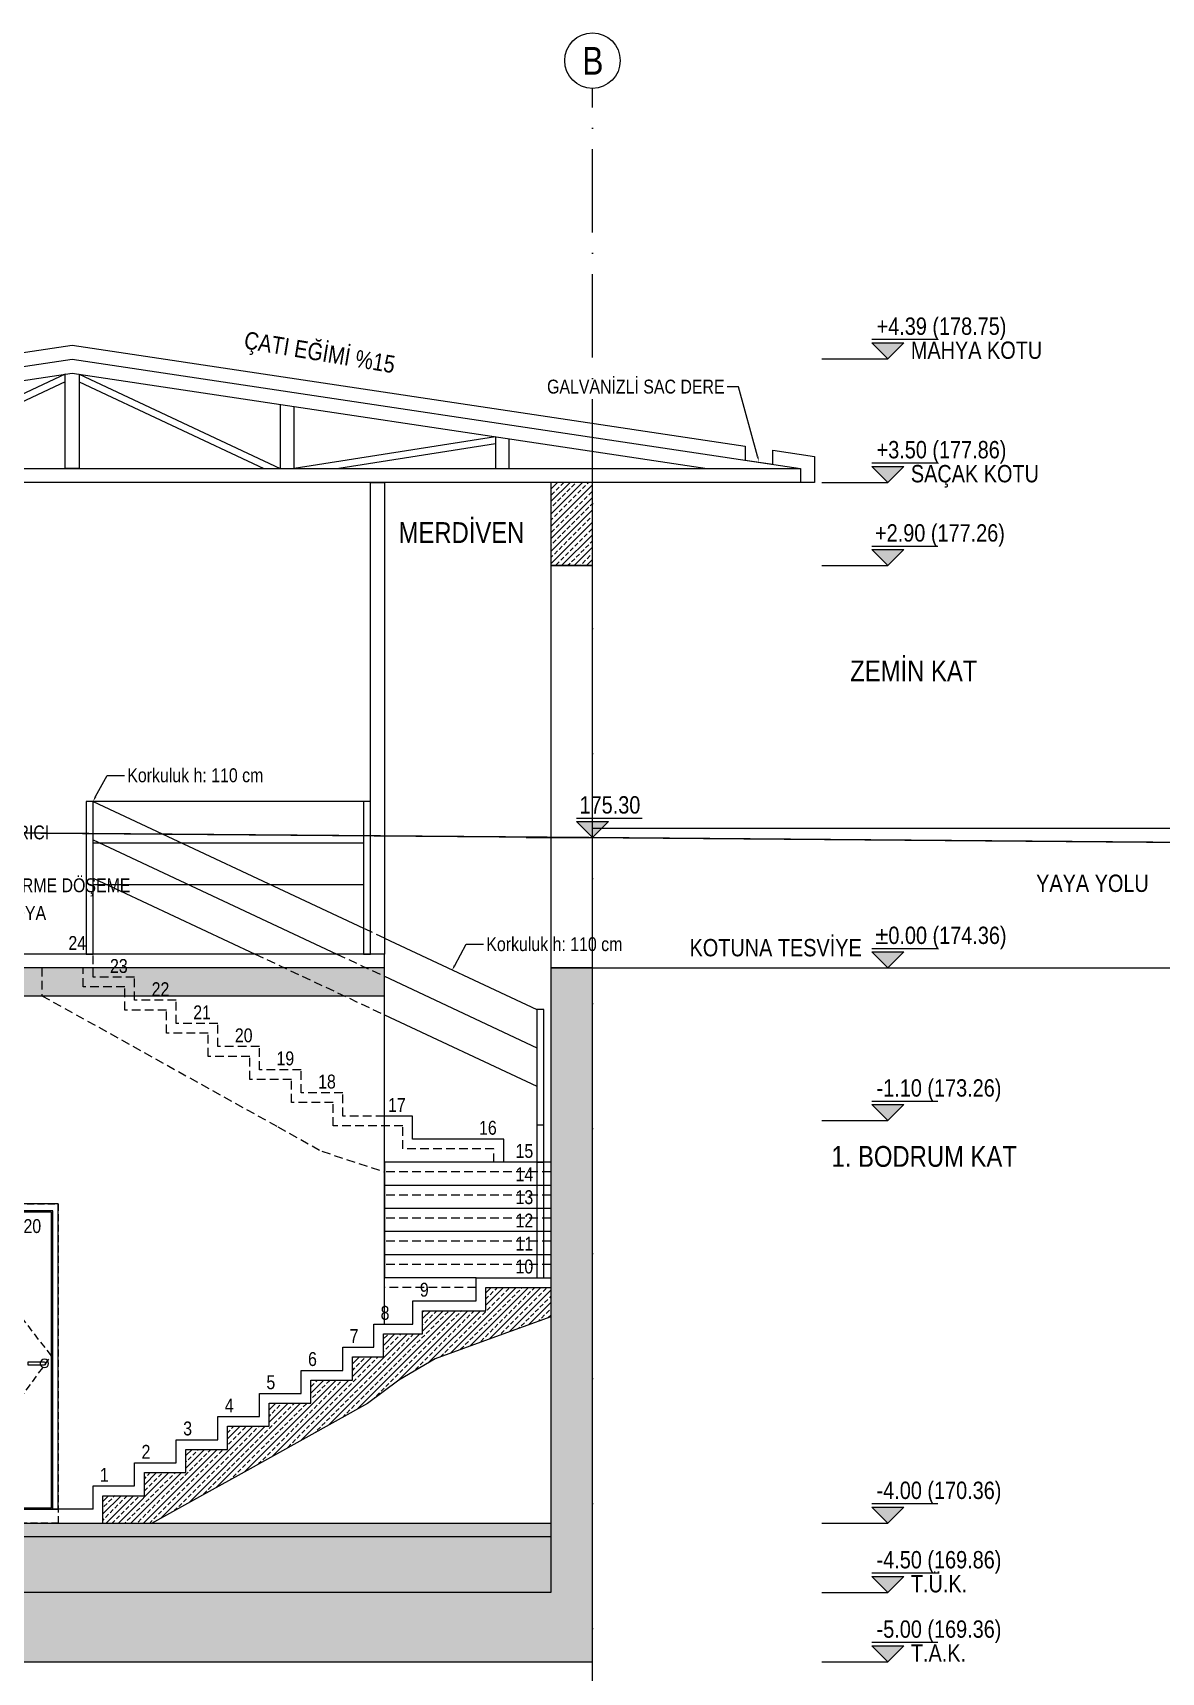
# Model space of a CAD drawing. Header units: millimetres. Extents: x 82776 to 137242, y 11666 to 27998.
# Drawn here: x 106717 to 107531, y 17112 to 18293 of the extents above; entities that cross this region are included whole.
import ezdxf
from ezdxf import colors
from ezdxf.entities.mleader import LeaderData, LeaderLine
from ezdxf.enums import TextEntityAlignment as Align
from ezdxf.math import Vec2, Vec3

# ---------------------------------------------------------------- set-up
doc = ezdxf.new("R2010")
doc.units = ezdxf.units.MM
for name, pattern in [('( Hidden )', [0.375, 0.25, -0.125]), ('ACAD_ISO10W100', [18, 12, -3, 0, -3]), ('DASHED', [15, 10, -5])]:
    doc.linetypes.add(name, pattern=pattern)
for name, color, linetype in [('0_IFC_Door_Text', 11, 'Continuous'), ('0_IFC_Elevation_3', 21, 'Continuous'), ('0_IFC_Elevation_4', 11, 'Continuous'), ('0_IFC_Elevation_5', 252, 'Continuous'), ('0_IFC_Grid', 14, 'ACAD_ISO10W100'), ('0_IFC_Grid_Text_100', 14, 'Continuous'), ('0_IFC_Hatch_Structure', 251, 'Continuous'), ('0_IFC_Notation_Level_50', 160, 'Continuous'), ('0_IFC_Room_Text(No)_50', 12, 'Continuous'), ('0_IFC_Stair_Text', 221, 'Continuous'), ('0_IFC_Steelsection', 20, 'Continuous'), ('0_IFC_Text_Explanation_50', 231, 'Continuous'), ('1_IFC_Concrete_Section', 50, 'Continuous'), ('1_IFC_Stair_Concrete', 252, '( Hidden )'), ('2_IFC_Handrail', 181, 'Continuous'), ('2_IFC_Wall', 130, 'Continuous'), ('4_IFC_Floor_Cladding', 143, 'Continuous'), ('4_IFC_Kaplama', 55, 'Continuous'), ('7_IFC_Landscape', 45, 'Continuous')]:
    doc.layers.add(name, color=color, linetype=linetype)
doc.styles.add('IFC_TEXT', font='ARIALN.TTF')
doc.styles.add('MARITZA_A1-A2-A3  BLOK_231117$0$IFC_TEXT', font='ARIALN.TTF')

# ---------------------------------------------------------------- blocks, each defined once
blk = doc.blocks.new('*U1033')
blk.add_wipeout([(0, 220), (90, 220), (90, 0), (0, 0)]).dxf.layer = '0_IFC_Elevation_5'
at = {"layer": '0_IFC_Elevation_4'}
for points in [[(0, 0), (0, 220), (90, 220), (90, 0)], [(5, 1), (5, 214), (85, 214), (85, 1)]]:
    blk.add_lwpolyline(points, close=True, dxfattribs=at)
blk.add_lwpolyline([(4, 0), (4, 215), (86, 215), (86, 0)], dxfattribs=at)
at = {"layer": '0_IFC_Elevation_5', "linetype": 'DASHED', "ltscale": 0.5}
blk.add_lwpolyline([(90, -10), (90, 220), (0, 220), (0, -10)], close=True, dxfattribs=at)
blk.add_lwpolyline([(85, 1), (5, 110.5), (85, 214)], dxfattribs=at)
at = {"layer": '0_IFC_Elevation_5'}
blk.add_lwpolyline([(10, 104, -1), (10, 106), (22, 106), (22, 104)], format="xyb", close=True, dxfattribs=at)
blk.add_circle((10, 105), 3, dxfattribs=at)
blk = doc.blocks.new('0_IFC_DOOR_TAG_50')
at = {"layer": '0_IFC_Door_Text', "style": 'IFC_TEXT'}
for tag, p in [('DOOR_TYPE', (0, 0)), ('DOOR_SIZE', (27.7, 0))]:
    blk.add_attdef(tag, p, '', height=10, dxfattribs=at)
blk = doc.blocks.new('0_IFC_AXIS_TEXT_100')
at = {"layer": '0_IFC_Grid_Text_100'}
blk.add_circle((0, 1000), 1000, dxfattribs=at)
at = {"layer": '0_IFC_Grid_Text_100', "style": 'IFC_TEXT'}
blk.add_attdef('AXIS_NO', text='', height=1000, dxfattribs=at).set_placement((0, 993), align=Align.MIDDLE_CENTER)
blk = doc.blocks.new('C_A-A KST_AKS')
at = {"layer": '0_IFC_Grid', "ltscale": 5}
blk.add_lwpolyline([(970, -1701.05297), (970, -516.05297)], dxfattribs=at)
ref = blk.add_blockref('0_IFC_AXIS_TEXT_100', (970, -516.05297), dxfattribs=dict(xscale=0.02, yscale=0.02, zscale=0.02))
ref.add_attrib('AXIS_NO', 'B', dxfattribs={"layer": '0_IFC_Grid_Text_100', "height": 20, "rotation": 360, "style": 'IFC_TEXT'}).set_placement((970.27285, -496.19865), align=Align.MIDDLE_CENTER)
blk = doc.blocks.new('0_IFC_ROOM_SEC_50')
at = {"layer": '0_IFC_Room_Text(No)_50', "style": 'IFC_TEXT'}
for tag, height, p in [('ROOM_NUMBER', 10, (10.2, -7.2)), ('ROOM_NAME', 15, (10.2, -26.2))]:
    blk.add_attdef(tag, text='', height=height, dxfattribs=at).set_placement(p, align=Align.MIDDLE_CENTER)
blk = doc.blocks.new('PARKE KATMANLASMA')
at = {"layer": '0_IFC_Text_Explanation_50'}
for points in [[(12.5, 0), (0, 0), (0, -136.8)], [(12.5, -19.9), (0, -19.9)], [(12.5, -39.9), (0, -39.9)], [(12.5, -59.8), (0, -59.8)], [(12.5, -79.8), (0, -79.8)]]:
    blk.add_lwpolyline(points, dxfattribs=at)
at = {"layer": '0_IFC_Text_Explanation_50', "char_height": 10, "attachment_point": 1, "style": 'MARITZA_A1-A2-A3  BLOK_231117$0$IFC_TEXT'}
for s, width, gutter_width, insert in [('PARKE', 243.705, 31.2, (14.6, 5)), ('YAPIŞTIRICI ', 224.862, 62.5, (15.2, -14.1)), ('ŞAP ', 224.862, 62.5, (15.2, -32.3)), ('BETONARME DÖŞEME ', 224.862, 62.5, (15.2, -52.2)), ('SIVA+BOYA', 224.862, 62.5, (15.2, -72.2))]:
    blk.add_mtext_dynamic_manual_height_columns(s, width=width, gutter_width=gutter_width, heights=[0], dxfattribs=dict(at, insert=insert))
blk = doc.blocks.new('0_IFC_NOT_RUDELEVEL_50_N')
at = {"layer": '0_IFC_Notation_Level_50'}
h = blk.add_hatch(color=256, dxfattribs=at)
h.dxf.hatch_style = 1
h.paths.add_polyline_path([(-201.6, 201.6), (201.6, 201.6), (0, 0)])
for p, q in [((-201.6, 246.4), (627.2, 246.4)), ((-834.4, 0), (0, 0))]:
    blk.add_line(p, q, dxfattribs=at)
blk.add_lwpolyline([(-201.6, 201.6), (201.6, 201.6), (0, 0), (-201.6, 201.6)], dxfattribs=at)
at = {"layer": '0_IFC_Notation_Level_50', "style": 'IFC_TEXT'}
blk.add_attdef('LEVEL', (-201.6, 302.4), '', height=280, dxfattribs=at)
blk = doc.blocks.new('C_1-1 KST_DE')
at = {"layer": '0_IFC_Elevation_4', "linetype": 'DASHED', "const_width": 1}
blk.add_lwpolyline([(-1130, 635.5), (-750, 600), (0, 594), (435, 590.4)], dxfattribs=at)
ref = blk.add_blockref('0_IFC_NOT_RUDELEVEL_50_N', (0, 594), dxfattribs=dict(xscale=0.057142857142768, yscale=0.057142857142768, zscale=0.057142857142768))
ref.add_attrib('LEVEL', '175.30', (-9.3, 611.3), dxfattribs={"layer": '0_IFC_Notation_Level_50', "height": 12.5, "style": 'IFC_TEXT'})
blk = doc.blocks.new('*U2555')
ref = blk.add_blockref('0_IFC_NOT_RUDELEVEL_50_N', (0, 939), dxfattribs=dict(xscale=0.057142857142768, yscale=0.057142857142768, zscale=0.057142857142768))
ref.add_attrib('LEVEL', '+4.39 (178.75)', (-8.2, 956.3), dxfattribs={"layer": '0_IFC_Notation_Level_50', "height": 12.5, "style": 'IFC_TEXT'})
ref = blk.add_blockref('0_IFC_NOT_RUDELEVEL_50_N', (0, 850), dxfattribs=dict(xscale=0.057142857142768, yscale=0.057142857142768, zscale=0.057142857142768))
ref.add_attrib('LEVEL', '+3.50 (177.86)', (-8.2, 867.3), dxfattribs={"layer": '0_IFC_Notation_Level_50', "height": 12.5, "style": 'IFC_TEXT'})
ref = blk.add_blockref('0_IFC_NOT_RUDELEVEL_50_N', (0, 790), dxfattribs=dict(xscale=0.057142857142768, yscale=0.057142857142768, zscale=0.057142857142768))
ref.add_attrib('LEVEL', '+2.90 (177.26)', (-9.3, 807.3), dxfattribs={"layer": '0_IFC_Notation_Level_50', "height": 12.5, "style": 'IFC_TEXT'})
ref = blk.add_blockref('0_IFC_NOT_RUDELEVEL_50_N', (0, 500), dxfattribs=dict(xscale=0.057142857142768, yscale=0.057142857142768, zscale=0.057142857142768))
ref.add_attrib('LEVEL', '%%P0.00 (174.36)', (-9.3, 517.3), dxfattribs={"layer": '0_IFC_Notation_Level_50', "height": 12.5, "style": 'IFC_TEXT'})
ref = blk.add_blockref('0_IFC_NOT_RUDELEVEL_50_N', (0, 390), dxfattribs=dict(xscale=0.057142857142768, yscale=0.057142857142768, zscale=0.057142857142768))
ref.add_attrib('LEVEL', '-1.10 (173.26)', (-8.2, 407.3), dxfattribs={"layer": '0_IFC_Notation_Level_50', "height": 12.5, "style": 'IFC_TEXT'})
ref = blk.add_blockref('0_IFC_NOT_RUDELEVEL_50_N', (0, 100), dxfattribs=dict(xscale=0.057142857142768, yscale=0.057142857142768, zscale=0.057142857142768))
ref.add_attrib('LEVEL', '-4.00 (170.36)', (-8.2, 117.3), dxfattribs={"layer": '0_IFC_Notation_Level_50', "height": 12.5, "style": 'IFC_TEXT'})
ref = blk.add_blockref('0_IFC_NOT_RUDELEVEL_50_N', (0, 50), dxfattribs=dict(xscale=0.057142857142768, yscale=0.057142857142768, zscale=0.057142857142768))
ref.add_attrib('LEVEL', '-4.50 (169.86)', (-8.2, 67.3), dxfattribs={"layer": '0_IFC_Notation_Level_50', "height": 12.5, "style": 'IFC_TEXT'})
ref = blk.add_blockref('0_IFC_NOT_RUDELEVEL_50_N', (0, 0), dxfattribs=dict(xscale=0.057142857142768, yscale=0.057142857142768, zscale=0.057142857142768))
ref.add_attrib('LEVEL', '-5.00 (169.36)', (-8.2, 17.3), dxfattribs={"layer": '0_IFC_Notation_Level_50', "height": 12.5, "style": 'IFC_TEXT'})
at = {"layer": '0_IFC_Notation_Level_50', "char_height": 12.5, "attachment_point": 1, "style": 'IFC_TEXT'}
for s, insert in [('MAHYA KOTU', (16.5, 951.5)), ('SAÇAK KOTU', (16.5, 862.5)), ('T.Ü.K.', (16.5, 62.5)), ('T.A.K.', (16.5, 12.5))]:
    blk.add_mtext_dynamic_manual_height_columns(s, width=128.311, gutter_width=12.5, heights=[0], dxfattribs=dict(at, insert=insert))
at = {"layer": '0_IFC_Text_Explanation_50', "char_height": 15, "attachment_point": 5, "style": 'IFC_TEXT'}
for s, insert in [('\\pxt4;ZEMİN KAT', (18.6, 714.1)), ('\\pxi-3,l4,t4;1. BODRUM KAT', (18.6, 364.1))]:
    blk.add_mtext_dynamic_manual_height_columns(s, width=215.825, gutter_width=125, heights=[0], dxfattribs=dict(at, insert=insert))
blk = doc.blocks.new('C_A-A KST_MERD')
at = {"layer": '0_IFC_Hatch_Structure'}
h = blk.add_hatch(dxfattribs=at)
h.set_pattern_fill('ANSI33', color=256, angle=180)
h.set_pattern_definition([(225, (-108674.3135, -17219.3415), (4.49012806, -4.49012806), []), (225, (-108678.8036, -17219.3415), (4.49012806, -4.49012806), [3.175, -1.5875])])
h.paths.add_polyline_path([(0, 148.7), (-39.9, 134.2), (-83.4, 118.4), (-109.6, 103), (-132.1, 86.2), (-223.3, 35.5), (-253.3, 18.9), (-287.8, -0.3), (-323, -0.3), (-323, 19.7), (-293, 19.7), (-293, 36.3), (-263, 36.3), (-263, 53), (-233, 53), (-233, 69.7), (-203, 69.7), (-203, 86.3), (-173, 86.3), (-173, 103), (-143, 103), (-143, 119.7), (-120.7, 119.7), (-120.7, 136.3), (-92.4, 136.3), (-92.4, 153), (-46.8, 153), (-46.8, 169.7), (0, 169.7)])
at = {"layer": '0_IFC_Elevation_3', "linetype": '( Hidden )', "ltscale": 25, "transparency": 33554687}
blk.add_lwpolyline([(-120, 293.3), (-150, 293.3), (-150, 310), (-180, 310), (-180, 326.7), (-210, 326.7), (-210, 343.3), (-240, 343.3), (-240, 360), (-270, 360), (-270, 376.7), (-300, 376.7), (-300, 393.3), (-330, 393.3), (-330, 410), (-360, 410)], dxfattribs=at)
at = {"layer": '0_IFC_Elevation_3', "transparency": 33554687}
for points in [[(-34, 260), (-34, 276.7), (-99.6, 276.7), (-99.6, 293.3), (-120, 293.3)], [(0, 260), (-120, 260)], [(-120, 260), (-120, 176.7)], [(0, 243.3), (-120, 243.3)], [(0, 226.7), (-120, 226.7)], [(0, 210), (-120, 210)], [(0, 193.3), (-120, 193.3)], [(-53.8, 176.7), (-120, 176.7)]]:
    blk.add_lwpolyline(points, dxfattribs=at)
at = {"layer": '1_IFC_Concrete_Section'}
blk.add_lwpolyline([(0, 148.7), (-39.9, 134.2), (-83.4, 118.4), (-109.6, 103), (-132.1, 86.2), (-223.3, 35.5), (-253.3, 18.9), (-287.8, -0.3), (-323, -0.3), (-323, 19.7), (-293, 19.7), (-293, 36.3), (-263, 36.3), (-263, 53), (-233, 53), (-233, 69.7), (-203, 69.7), (-203, 86.3), (-173, 86.3), (-173, 103), (-143, 103), (-143, 119.7), (-120.7, 119.7), (-120.7, 136.3), (-92.4, 136.3), (-92.4, 153), (-46.8, 153), (-46.8, 169.7), (0, 169.7), (0, 148.7)], dxfattribs=at)
at = {"layer": '1_IFC_Stair_Concrete', "ltscale": 25, "transparency": 33554687}
for points in [[(-41, 260), (-41, 269.7), (-106.6, 269.7), (-106.6, 286.3), (-157, 286.3), (-157, 303), (-187, 303), (-187, 319.7), (-217, 319.7), (-217, 336.3), (-247, 336.3), (-247, 353), (-277, 353), (-277, 369.7), (-307, 369.7), (-307, 386.3), (-337, 386.3), (-337, 400), (-366.8, 400), (-366.8, 380), (-196.7, 285.5), (-165.1, 267.9), (-119.9, 253)], [(0, 253), (-120, 253)], [(0, 236.3), (-120, 236.3)], [(0, 219.7), (-120, 219.7)], [(0, 203), (-120, 203)], [(0, 186.3), (-120, 186.3)], [(-53.8, 169.7), (-120, 169.7)]]:
    blk.add_lwpolyline(points, dxfattribs=at)
at = {"layer": '2_IFC_Handrail'}
for points in [[(-335, 410), (-330, 410), (-330, 520), (-335, 520)], [(-135, 410), (-130, 410), (-130, 520), (-135, 520)], [(-10, 260), (-5, 260), (-5, 370), (-10, 370)]]:
    blk.add_lwpolyline(points, close=True, dxfattribs=at)
for points in [[(-330, 520), (-135, 428.6)], [(-135, 520), (-330, 520)], [(-330, 492.4), (-154.2, 410)], [(-135, 490), (-330, 490)], [(-330, 464.8), (-213.1, 410)], [(-135, 460), (-330, 460)], [(-120, 421.6), (-10, 370)], [(-120, 394), (-10, 342.4)], [(-120, 366.3), (-10, 314.8)]]:
    blk.add_lwpolyline(points, dxfattribs=at)
at = {"layer": '2_IFC_Handrail', "linetype": '( Hidden )', "ltscale": 25}
for points in [[(-120, 421.6), (-135, 428.6)], [(-213.1, 410), (-120, 366.3)], [(-154.2, 410), (-120, 394)]]:
    blk.add_lwpolyline(points, dxfattribs=at)
at = {"layer": '2_IFC_Handrail', "elevation": 2736.6}
blk.add_lwpolyline([(-10, 176.7), (-5, 176.7), (-5, 286.7), (-10, 286.7)], close=True, dxfattribs=at)
at = {"layer": '4_IFC_Floor_Cladding'}
blk.add_lwpolyline([(-330, 10), (-330, 26.7), (-300, 26.7), (-300, 43.3), (-270, 43.3), (-270, 60), (-240, 60), (-240, 76.7), (-210, 76.7), (-210, 93.3), (-180, 93.3), (-180, 110), (-150, 110), (-150, 126.7), (-127.7, 126.7), (-127.7, 143.3), (-99.4, 143.3), (-99.4, 160), (-53.8, 160), (-53.8, 176.7), (0, 176.7)], dxfattribs=at)
at = {"layer": '0_IFC_Stair_Text', "char_height": 10, "style": 'IFC_TEXT'}
for s, insert, attachment_point in [('24', (-335, 413, 2736.6), 9), ('23', (-305, 396.3, 2736.6), 9), ('22', (-275, 379.7, 2736.6), 9), ('21', (-245, 363, 2736.6), 9), ('20', (-215, 346.3, 2736.6), 9), ('19', (-185, 329.7, 2736.6), 9), ('18', (-155, 313, 2736.6), 9), ('17', (-104.6, 296.3, 2736.6), 9), ('16', (-39, 279.7, 2736.6), 9), ('15', (-12.7, 263), 9), ('14', (-12.7, 246.3), 9), ('13', (-12.7, 229.7), 9), ('12', (-12.7, 213), 9), ('11', (-12.7, 196.3), 9), ('10', (-12.7, 179.7), 9), ('9', (-94.4, 163, 2736.6), 7), ('8', (-122.7, 146.3, 2736.6), 7), ('7', (-145, 129.7, 2736.6), 7), ('6', (-175, 113, 2736.6), 7), ('5', (-205, 96.3, 2736.6), 7), ('4', (-235, 79.7, 2736.6), 7), ('3', (-265, 63, 2736.6), 7), ('2', (-295, 46.3, 2736.6), 7), ('1', (-325, 29.7), 7)]:
    blk.add_mtext_dynamic_manual_height_columns(s, width=9.914, gutter_width=12.5, heights=[0], dxfattribs=dict(at, insert=insert, attachment_point=attachment_point))
at = {"layer": '0_IFC_Text_Explanation_50'}
ml = blk.add_multileader_mtext('Standard', dxfattribs=at)
ml.set_content('Korkuluk h: 110 cm', color=256, style='IFC_TEXT')
ml.set_leader_properties()
ml.build(insert=Vec2(0, 0))
ml.multileader.update_dxf_attribs({"text_right_attachment_type": 2, "dogleg_length": 0.36})
ctx = ml.context
ctx.base_point, ctx.char_height, ctx.plane_origin = Vec3(-307.3, 538.8), 10, Vec3(-330, 517)
ctx.right_attachment = 2
notes = []
notes.append((ctx, [(0, (1, 1, 0), (-319.9, 538.8), (1, 0), 12.6, [(0, [(-330, 520)], 0, [])])]))
ctx.mtext.insert, ctx.mtext.flow_direction = Vec3(-305.3, 543.9), 5
ml = blk.add_multileader_mtext('Standard', dxfattribs=at)
ml.set_content('Korkuluk h: 110 cm', color=256, style='IFC_TEXT')
ml.set_leader_properties()
ml.build(insert=Vec2(0, 0))
ml.multileader.update_dxf_attribs({"text_right_attachment_type": 2, "dogleg_length": 0.36})
ctx = ml.context
ctx.base_point, ctx.char_height, ctx.plane_origin = Vec3(-48.5, 417.1), 10, Vec3(-71.2, 395.3)
ctx.right_attachment = 2
notes.append((ctx, [(0, (1, 1, 0), (-61.1, 417.1), (1, 0), 12.6, [(0, [(-71.2, 398.3)], 0, [])])]))
ctx.mtext.insert, ctx.mtext.flow_direction = Vec3(-46.5, 422.2), 5
for ctx, leaders in notes:
    for number, flags, end, landing, length, lines in leaders:
        leader = LeaderData()
        leader.index, (leader.has_last_leader_line, leader.has_dogleg_vector, leader.attachment_direction) = number, flags
        leader.last_leader_point, leader.dogleg_vector, leader.dogleg_length = Vec3(end), Vec3(landing), length
        for number, points, colour, breaks in lines:
            line = LeaderLine()
            line.index, line.vertices, line.color, line.breaks = number, Vec3.list(points), colors.encode_raw_color(colour), breaks
            leader.lines.append(line)
        ctx.leaders.append(leader)
blk = doc.blocks.new('C_A-A KST_ALTLIK')
at = {"layer": '0_IFC_Elevation_5'}
h = blk.add_hatch(dxfattribs=at)
h.set_pattern_fill('AR-CONC', color=256, scale=0.1, angle=180)
h.set_pattern_definition([(230, (-109807.608, -13827.086), (-18.218467, 1.5939086), [1.905, -20.955]), (175, (-109807.608, -13827.086), (3.524342, -19.1056845), [1.524, -16.7640584]), (280.451445, (-109809.126, -13826.953), (-14.6941247, -17.5117752), [1.619001, -17.8090245]), (226.1842, (-109807.608, -13832.166), (-27.107904, 4.204233), [2.8575, -31.4325]), (276.635558, (-109809.867, -13831.815), (-23.7404134, -24.7426125), [2.428502, -26.713561]), (171.18415, (-109807.608, -13832.166), (-23.7404134, -24.7426125), [2.285997, -25.145973]), (201, (-109810.148, -13830.896), (-15.1614391, 10.2265198), [1.905, -20.955]), (146, (-109810.148, -13830.896), (-6.1802028, -18.4187966), [1.524, -16.764]), (251.451445, (-109811.412, -13830.044), (-21.341642, -8.192277), [1.619001, -17.8089938]), (217.5, (-109807.608, -13827.086), (-0.30886033, -8.4555039), [0, -16.5608, 0, -17.018, 0, -16.8275]), (187.5, (-109807.608, -13827.086), (-6.68196625, -10.0180575), [0, -9.7028, 0, -16.1798, 0, -6.4135]), (147.5, (-109801.944, -13827.086), (-13.5590595, 0.5728744), [0, -6.35, 0, -19.812, 0, -26.289]), (137.5, (-109799.404, -13827.086), (-14.8129181, -2.5426491), [0, -8.255, 0, -13.1572, 0, -18.669])])
h.paths.add_polyline_path([(-730, 40), (-30, 40), (-30, 0), (-730, 0)])
at = {"layer": '0_IFC_Hatch_Structure'}
h = blk.add_hatch(dxfattribs=at)
h.set_pattern_fill('ANSI33', color=256, angle=180)
h.set_pattern_definition([(225, (-57125.057, -17169.3415), (4.49012806, -4.49012806), []), (225, (-57129.547, -17169.3415), (4.49012806, -4.49012806), [3.175, -1.5875])])
h.paths.add_polyline_path([(-30, 740), (0, 740), (0, 800), (-30, 800)])
h = blk.add_hatch(dxfattribs=at)
h.set_pattern_fill('ANSI33', color=256, angle=180)
h.set_pattern_definition([(225, (-107030.227, -17169.3415), (4.49012806, -4.49012806), []), (225, (-107034.717, -17169.3415), (4.49012806, -4.49012806), [3.175, -1.5875])])
h.paths.add_polyline_path([(-30, 450), (-30, 0), (-730, 0), (-730, 29), (-1130, 29), (-1130, -21), (-780, -21), (-780, -50), (0, -50), (0, 450)])
h.paths.add_polyline_path([(-1130, 379), (-1130, 359), (-760, 359), (-760, 379)], flags=17)
h.paths.add_polyline_path([(-750, 29), (-730, 29), (-730, 50), (-750, 50)], flags=16)
h = blk.add_hatch(dxfattribs=at)
h.set_pattern_fill('ANSI33', color=256, angle=180)
h.set_pattern_definition([(225, (-106990.227, -4373.651), (4.49012806, -4.49012806), []), (225, (-106994.717, -4373.651), (4.49012806, -4.49012806), [3.175, -1.5875])])
h.paths.add_polyline_path([(-750, 390), (-720, 390), (-720, 430), (-150, 430), (-150, 450), (-750, 450)])
h = blk.add_hatch(dxfattribs=at)
h.set_pattern_fill('ANSI33', color=256, angle=180)
h.set_pattern_definition([(225, (-107380.347, -17169.3415), (4.49012806, -4.49012806), []), (225, (-107384.837, -17169.3415), (4.49012806, -4.49012806), [3.175, -1.5875])])
h.paths.add_polyline_path([(-730, 50), (-30, 50), (-30, 40), (-730, 40)])
at = {"layer": '0_IFC_Elevation_3'}
for points in [[(-380, 877.9), (-525, 810)], [(-370, 877.9), (-225, 810)], [(-380, 872.4), (-513.2, 810)], [(-370, 872.4), (-236.8, 810)], [(-70, 832.9), (-215, 810)], [(-70, 827.8), (-182.9, 810)]]:
    blk.add_lwpolyline(points, dxfattribs=at)
at = {"layer": '0_IFC_Elevation_4'}
blk.add_lwpolyline([(-150, 193.3), (-150, 430)], dxfattribs=at)
at = {"layer": '0_IFC_Steelsection'}
for points in [[(-900, 810), (-375, 888.7), (150, 810)], [(-832.6, 810), (-375, 878.6), (82.6, 810)], [(-370, 877.9), (-370, 810), (-380, 810), (-380, 877.9)], [(-225, 856.1), (-225, 810), (-215, 810), (-215, 854.6)], [(-70, 832.9), (-70, 810), (-60, 810), (-60, 831.4)], [(-30, 800), (-730, 800)]]:
    blk.add_lwpolyline(points, dxfattribs=at)
blk.add_lwpolyline([(-900, 810), (150, 810), (150, 800), (-900, 800)], close=True, dxfattribs=at)
at = {"layer": '1_IFC_Concrete_Section'}
for points in [[(-30, 740), (0, 740), (0, 800), (-30, 800)], [(-750, 390), (-720, 390), (-720, 430), (-150, 430), (-150, 450), (-750, 450)]]:
    blk.add_lwpolyline(points, close=True, dxfattribs=at)
at = {"layer": '2_IFC_Wall'}
for points in [[(-150, 460), (-160, 460), (-160, 800), (-150, 800)], [(-30, 450), (0, 450), (0, 740), (-30, 740)]]:
    blk.add_lwpolyline(points, close=True, dxfattribs=at)
at = {"layer": '4_IFC_Floor_Cladding'}
blk.add_lwpolyline([(-150, 450), (-150, 460), (-750, 460), (-750, 450)], dxfattribs=at)
at = {"layer": '4_IFC_Kaplama', "transparency": 33554687}
blk.add_lwpolyline([(-750, 800), (-910, 800), (-910, 818.6), (-880, 823.1), (-880, 813), (-860, 816), (-860, 826.1), (-375, 898.9), (110, 826.1), (110, 816), (130, 813), (130, 823.1), (160, 818.6), (160, 800), (0, 800)], dxfattribs=at)
blk.add_blockref('C_A-A KST_MERD', (-30, 50))
at = {"xscale": -1}
blk.add_blockref('*U1033', (-385, 60), dxfattribs=at)
at = {"layer": '1_IFC_Concrete_Section'}
for points in [[(-30, 450), (-30, 0), (-730, 0), (-730, 29), (-1130, 29), (-1130, -21), (-780, -21), (-780, -50), (0, -50), (0, 450)], [(-730, 50), (-30, 50), (-30, 40), (-730, 40)]]:
    blk.add_lwpolyline(points, close=True, dxfattribs=at)
at = {"layer": '4_IFC_Floor_Cladding'}
blk.add_lwpolyline([(-360, 60), (-750, 60), (-750, 50)], dxfattribs=at)
at = {"transparency": 33554687}
blk.add_blockref('0_IFC_DOOR_TAG_50', (-460.1, 259), dxfattribs=at).add_auto_attribs({'DOOR_TYPE': 'K02', 'DOOR_SIZE': '90/220'})
blk = doc.blocks.new('C_A-A KST_YAZI')
ref = blk.add_blockref('0_IFC_ROOM_SEC_50', (-95, 790))
ref.add_attrib('ROOM_NAME', 'MERDİVEN', dxfattribs={"layer": '0_IFC_Room_Text(No)_50', "height": 15, "style": 'IFC_TEXT'}).set_placement((-94.4, 763.8), align=Align.MIDDLE_CENTER)
blk.add_blockref('PARKE KATMANLASMA', (-473.6, 566.8))
at = {"layer": '0_IFC_Text_Explanation_50', "insert": (-141.4, 890.9), "char_height": 12.5, "attachment_point": 3, "rotation": 350.5296, "style": 'IFC_TEXT'}
blk.add_mtext_dynamic_manual_height_columns('ÇATI EĞİMİ %15', width=167.351, gutter_width=12.5, heights=[0], dxfattribs=at)
at = {"layer": '0_IFC_Text_Explanation_50'}
ml = blk.add_multileader_mtext('Standard', dxfattribs=at)
ml.set_content('GALVANİZLİ SAC DERE', color=256, style='IFC_TEXT')
ml.set_leader_properties()
ml.build(insert=Vec2(0, 0))
ctx = ml.context
ctx.base_point, ctx.char_height, ctx.plane_origin = Vec3(-33.5, 868.9), 10, Vec3(120, 815)
ctx.text_align_type = 2
notes = []
notes.append((ctx, [(0, (1, 1, 0), (105.2, 868.9), (-1, 0), 8, [(0, [(120, 815)], 0, [])])]))
ctx.mtext.insert, ctx.mtext.rotation, ctx.mtext.alignment, ctx.mtext.flow_direction = Vec3(95.2, 874), 6.283185, 3, 5
for ctx, leaders in notes:
    for number, flags, end, landing, length, lines in leaders:
        leader = LeaderData()
        leader.index, (leader.has_last_leader_line, leader.has_dogleg_vector, leader.attachment_direction) = number, flags
        leader.last_leader_point, leader.dogleg_vector, leader.dogleg_length = Vec3(end), Vec3(landing), length
        for number, points, colour, breaks in lines:
            line = LeaderLine()
            line.index, line.vertices, line.color, line.breaks = number, Vec3.list(points), colors.encode_raw_color(colour), breaks
            leader.lines.append(line)
        ctx.leaders.append(leader)
blk = doc.blocks.new('C_A-A KST')
at = {"layer": '0_IFC_Elevation_5'}
blk.add_lwpolyline([(190, 970.6), (-230, 970.6)], dxfattribs=at)
at = {"layer": '0_IFC_Text_Explanation_50', "insert": (89.8, 937.3), "char_height": 12.5, "attachment_point": 1, "style": 'IFC_TEXT'}
blk.add_mtext_dynamic_manual_height_columns('YAYA YOLU', width=83.648, gutter_width=12.5, heights=[0], dxfattribs=at)
blk.add_blockref('C_A-A KST_ALTLIK', (-230, 420))
at = {"layer": '7_IFC_Landscape', "const_width": 1}
blk.add_lwpolyline([(719.2, 956.2), (205, 960.4), (205, 870), (-230, 870)], dxfattribs=at)
for name, p in [('C_A-A KST_AKS', (-1200, 2020)), ('*U2555', (-17, 370)), ('C_A-A KST_YAZI', (-230, 420)), ('C_1-1 KST_DE', (-230, 370))]:
    blk.add_blockref(name, p)
at = {"layer": '0_IFC_Notation_Level_50', "insert": (-35.9, 890.9), "char_height": 12.5, "attachment_point": 3, "style": 'IFC_TEXT'}
blk.add_mtext_dynamic_manual_height_columns('KOTUNA TESVİYE', width=128.311, gutter_width=12.5, heights=[0], dxfattribs=at)

msp = doc.modelspace()

# ---------------------------------------------------------------- block references
msp.add_blockref('C_A-A KST', (107350.9, 16749.3))

doc.saveas('drawing.dxf')
